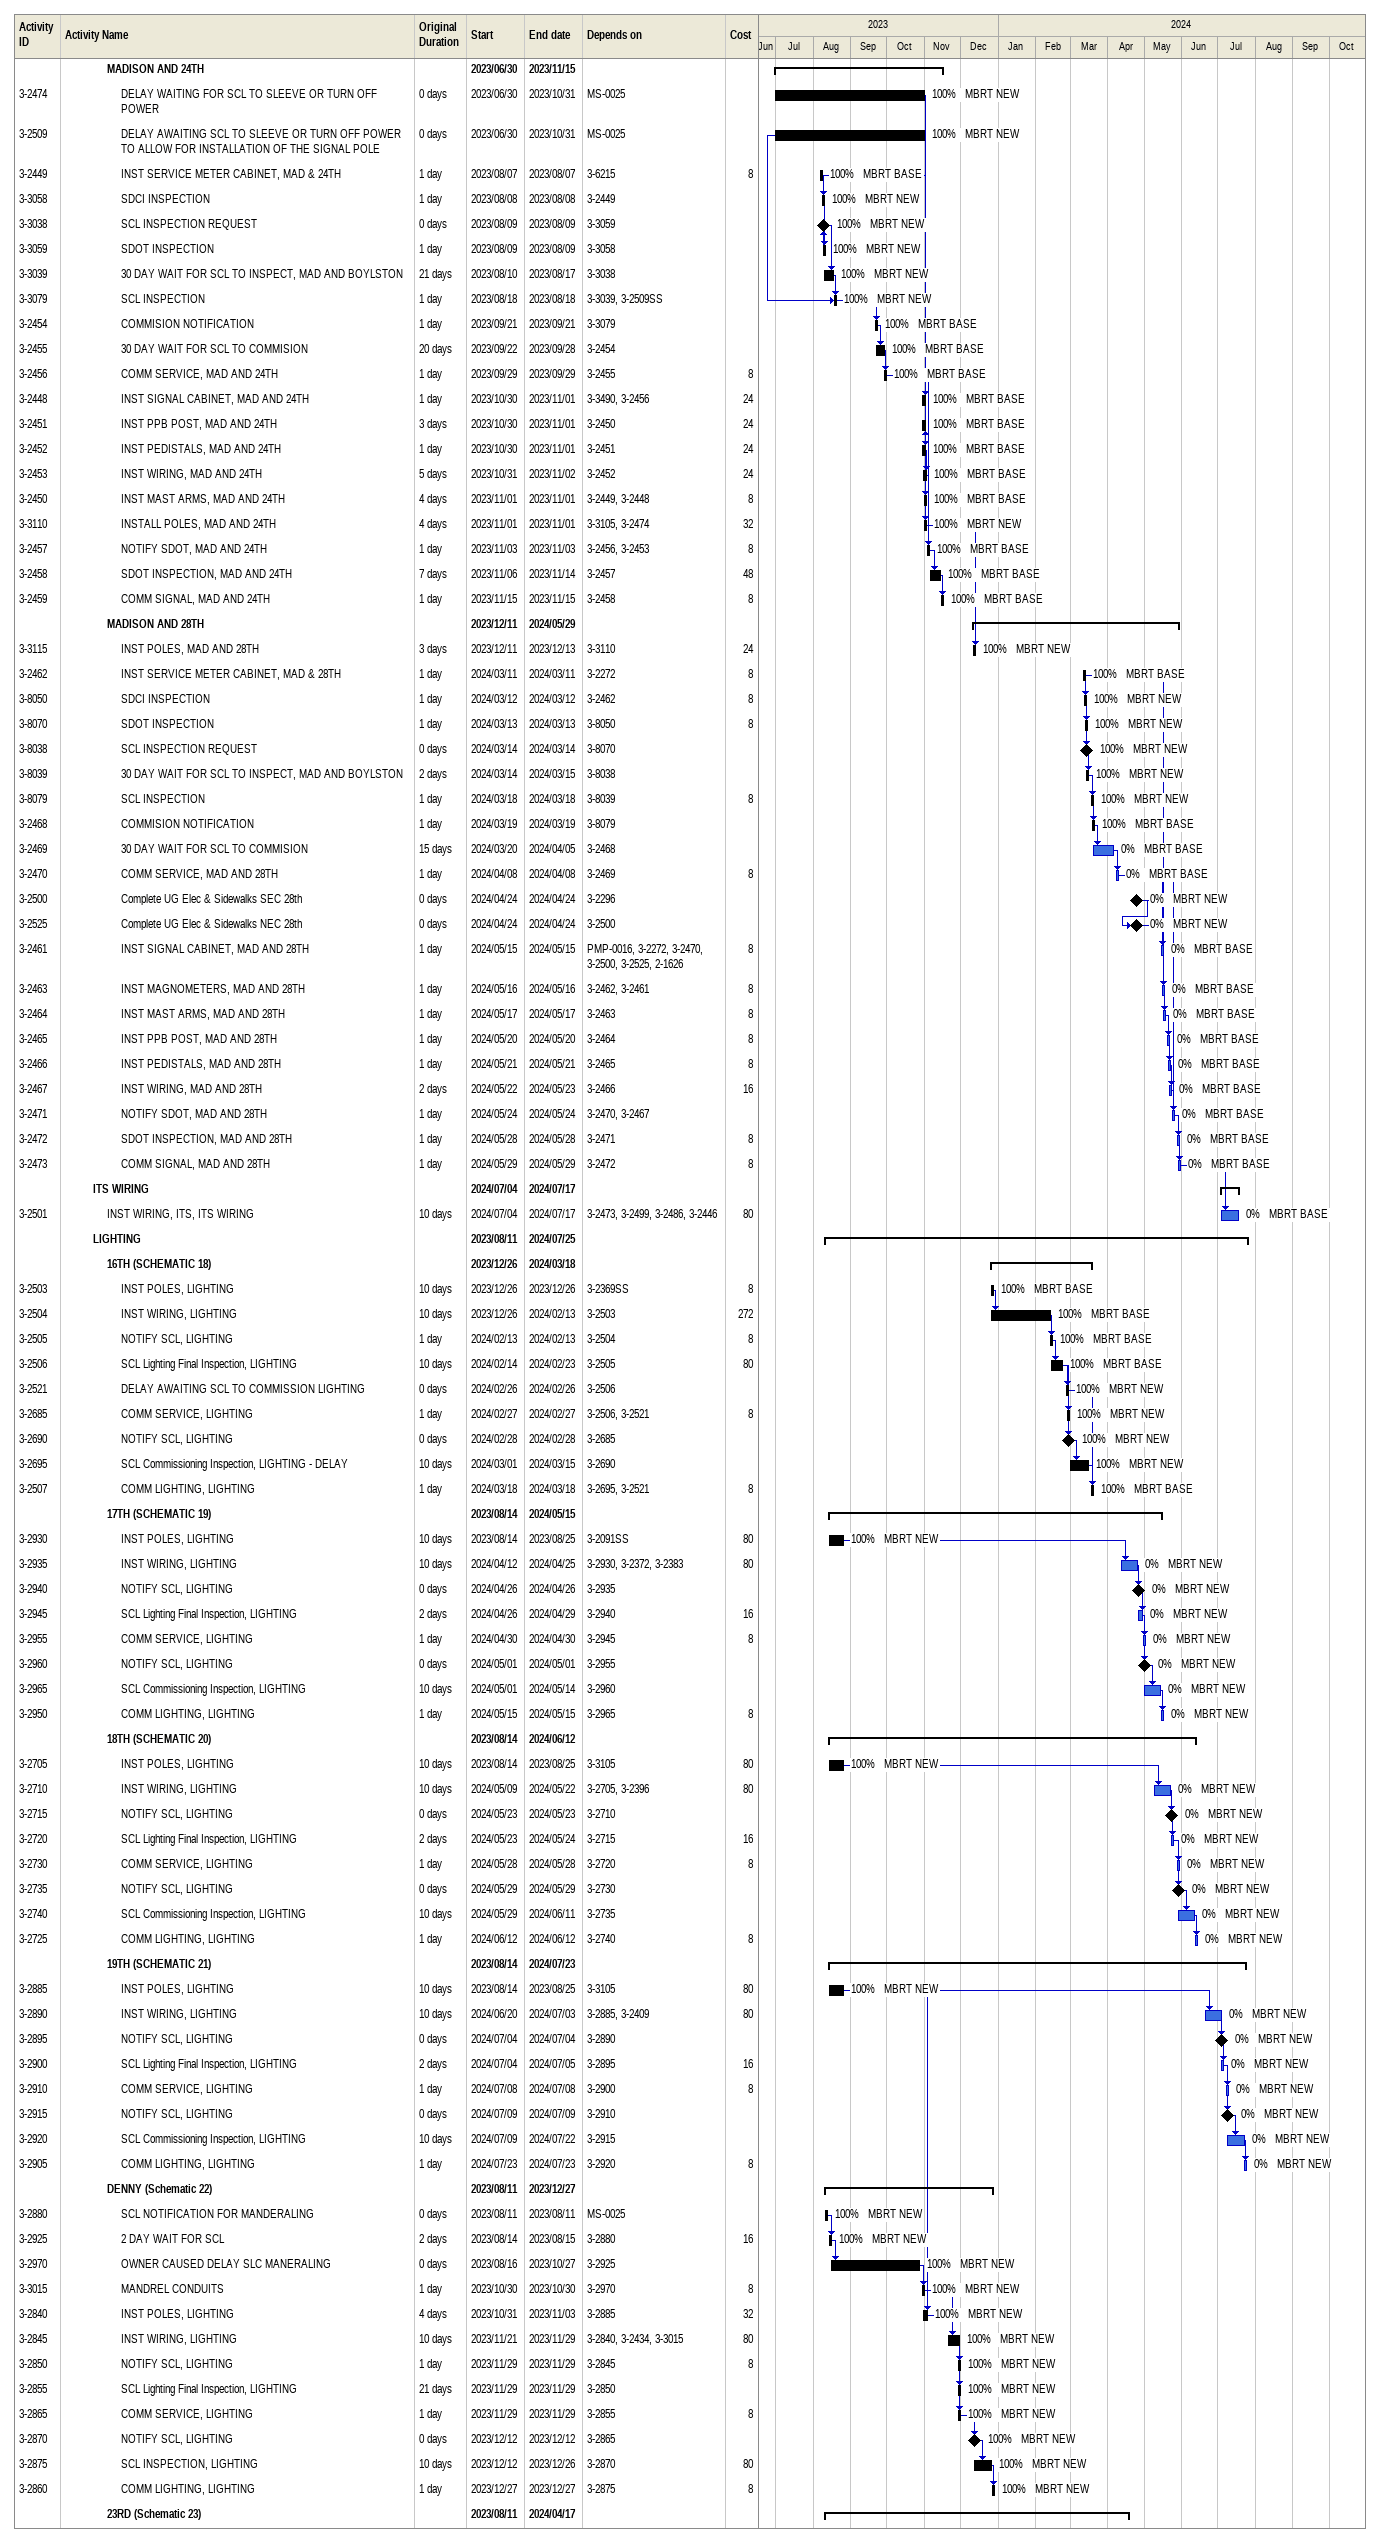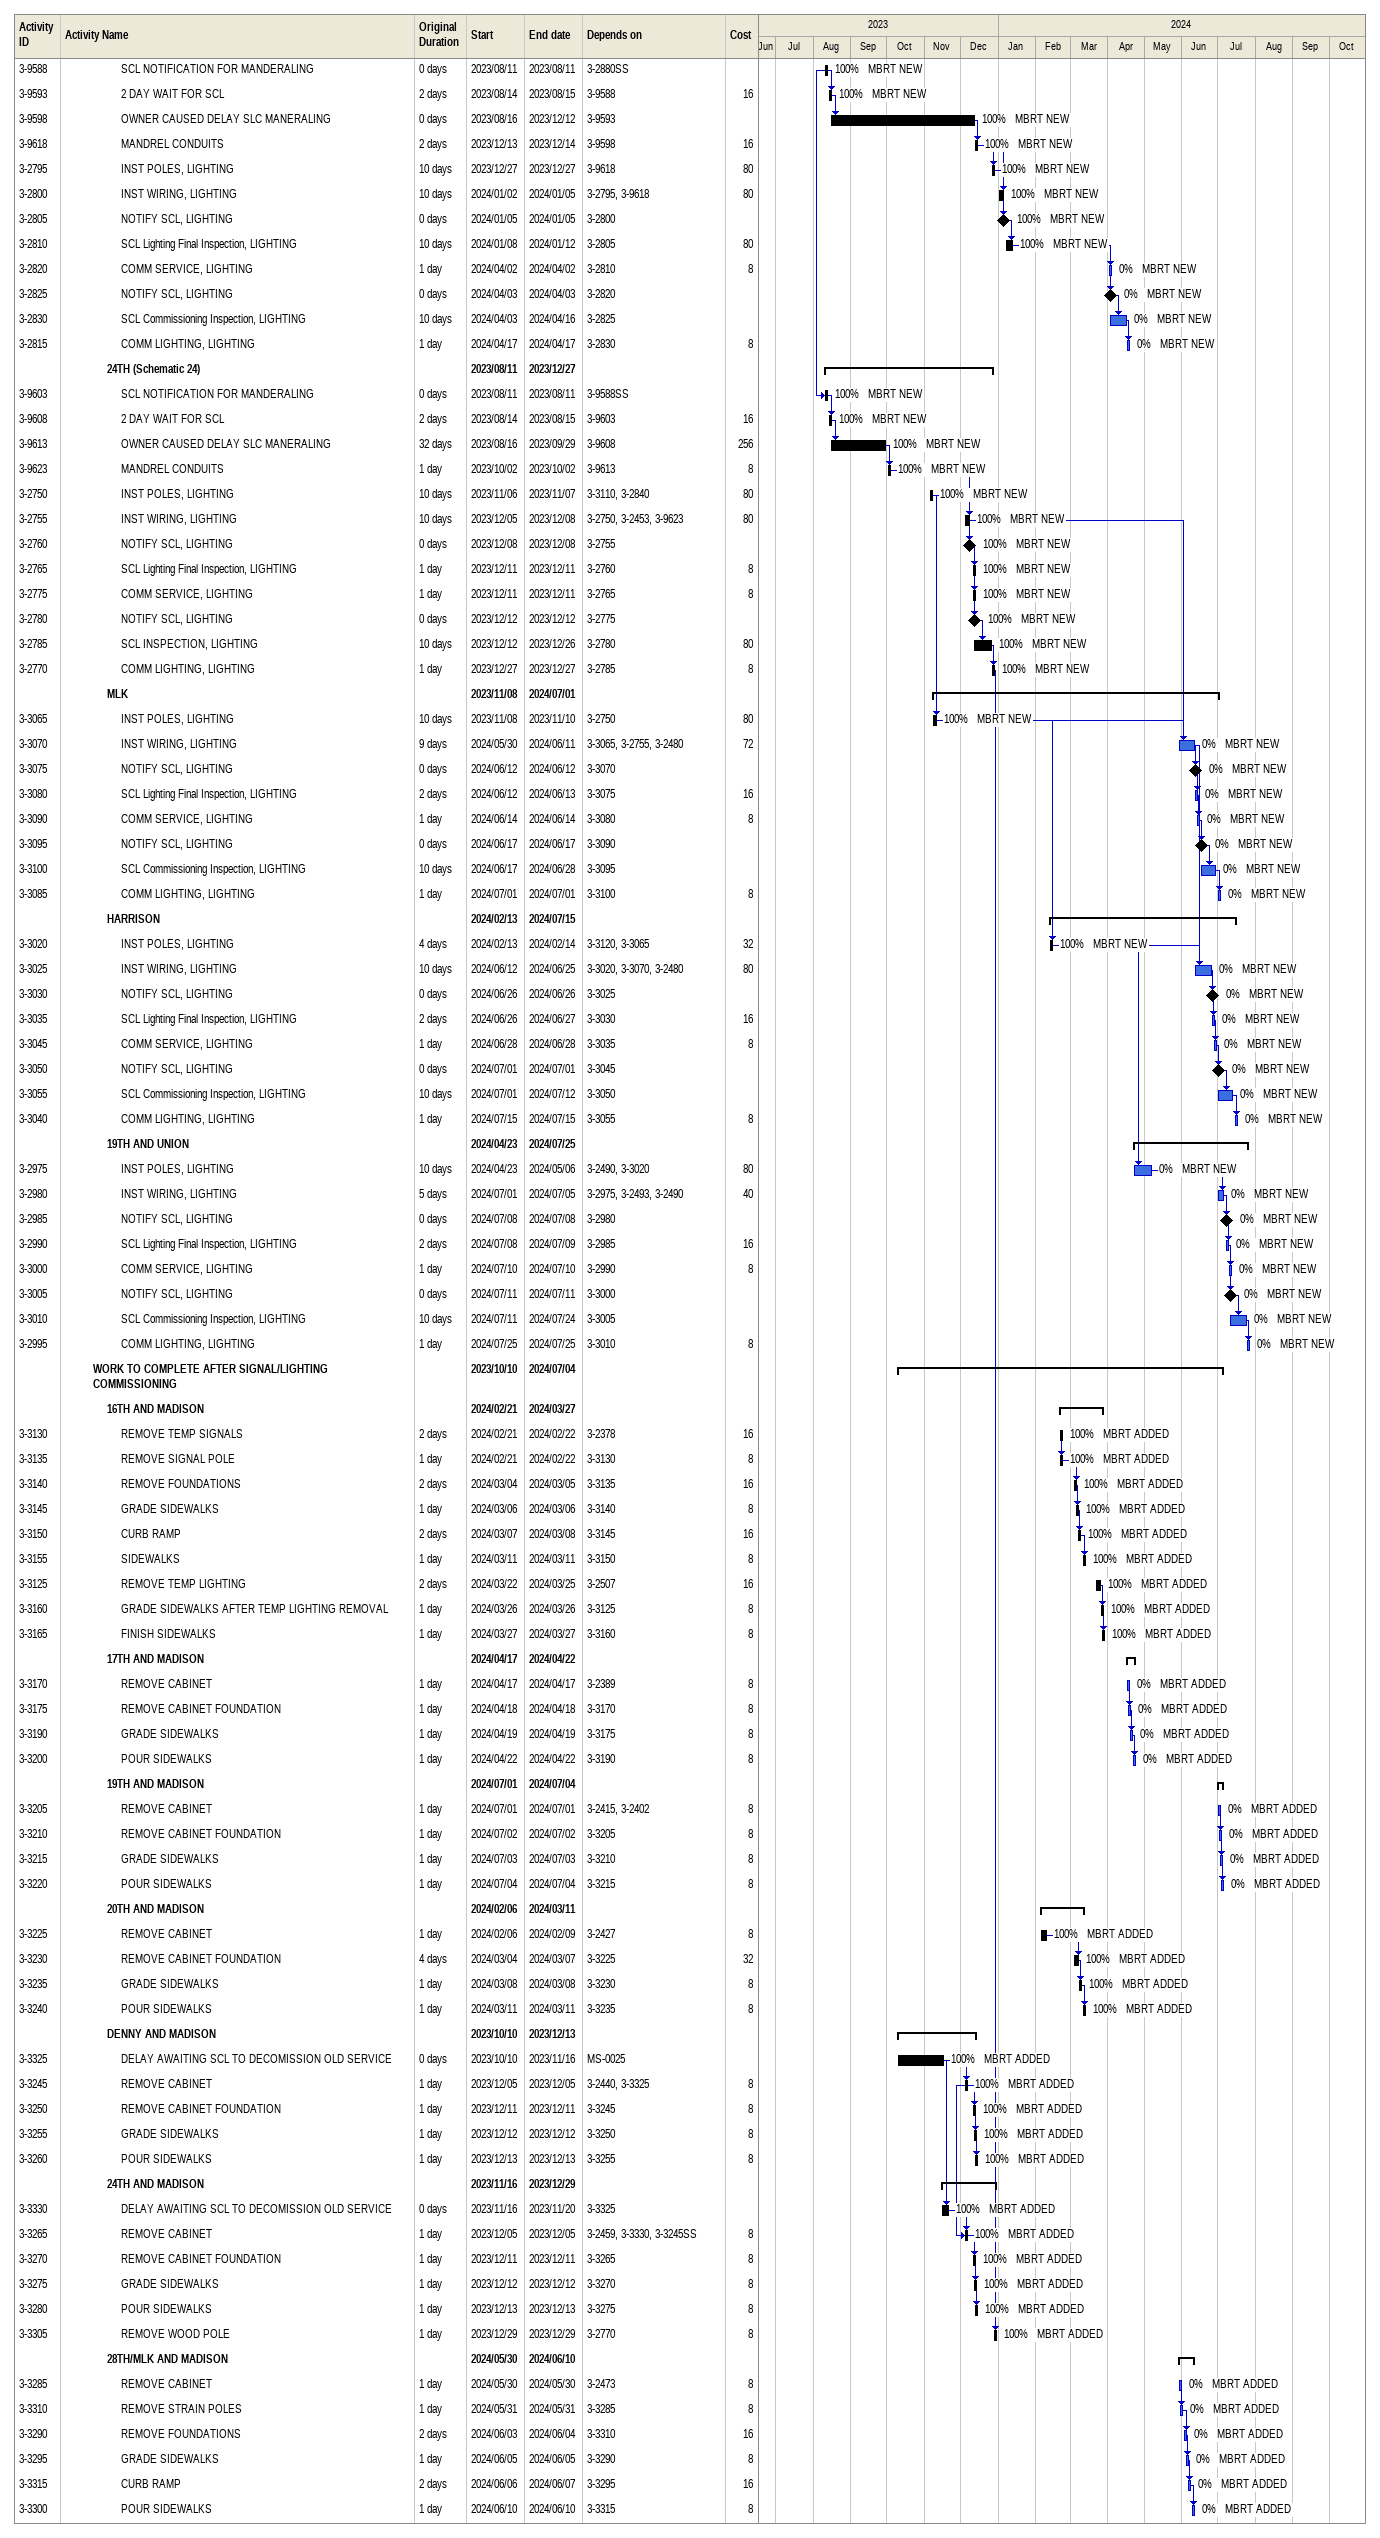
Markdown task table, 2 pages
| ID | Level | Task | Original duration | Start | Finish | Predecessors | Resources | % complete | Cost |
|---|---|---|---|---|---|---|---|---|---|
|  | 4 | **MADISON AND 24TH** |  | 2023-06-30 | 2023-11-15 |  |  |  |  |
| 3-2474 | 5 | DELAY WAITING FOR SCL TO SLEEVE OR TURN OFF POWER | 0d | 2023-06-30 | 2023-10-31 | MS-0025 | MBRT NEW | 100 |  |
| 3-2509 | 5 | DELAY AWAITING SCL TO SLEEVE OR TURN OFF POWER TO ALLOW FOR INSTALLATION OF THE SIGNAL POLE | 0d | 2023-06-30 | 2023-10-31 | MS-0025 | MBRT NEW | 100 |  |
| 3-2449 | 5 | INST SERVICE METER CABINET, MAD & 24TH | 1d | 2023-08-07 | 2023-08-07 | 3-6215 | MBRT BASE | 100 | 8 |
| 3-3058 | 5 | SDCI INSPECTION | 1d | 2023-08-08 | 2023-08-08 | 3-2449 | MBRT NEW | 100 |  |
| 3-3038 | 5 | SCL INSPECTION REQUEST | 0d | 2023-08-09 | 2023-08-09 | 3-3059 | MBRT NEW | 100 |  |
| 3-3059 | 5 | SDOT INSPECTION | 1d | 2023-08-09 | 2023-08-09 | 3-3058 | MBRT NEW | 100 |  |
| 3-3039 | 5 | 30 DAY WAIT FOR SCL TO INSPECT, MAD AND BOYLSTON | 21d | 2023-08-10 | 2023-08-17 | 3-3038 | MBRT NEW | 100 |  |
| 3-3079 | 5 | SCL INSPECTION | 1d | 2023-08-18 | 2023-08-18 | 3-3039, 3-2509SS | MBRT NEW | 100 |  |
| 3-2454 | 5 | COMMISION NOTIFICATION | 1d | 2023-09-21 | 2023-09-21 | 3-3079 | MBRT BASE | 100 |  |
| 3-2455 | 5 | 30 DAY WAIT FOR SCL TO COMMISION | 20d | 2023-09-22 | 2023-09-28 | 3-2454 | MBRT BASE | 100 |  |
| 3-2456 | 5 | COMM SERVICE, MAD AND 24TH | 1d | 2023-09-29 | 2023-09-29 | 3-2455 | MBRT BASE | 100 | 8 |
| 3-2448 | 5 | INST SIGNAL CABINET, MAD AND 24TH | 1d | 2023-10-30 | 2023-11-01 | 3-3490, 3-2456 | MBRT BASE | 100 | 24 |
| 3-2451 | 5 | INST PPB POST, MAD AND 24TH | 3d | 2023-10-30 | 2023-11-01 | 3-2450 | MBRT BASE | 100 | 24 |
| 3-2452 | 5 | INST PEDISTALS, MAD AND 24TH | 1d | 2023-10-30 | 2023-11-01 | 3-2451 | MBRT BASE | 100 | 24 |
| 3-2453 | 5 | INST WIRING, MAD AND 24TH | 5d | 2023-10-31 | 2023-11-02 | 3-2452 | MBRT BASE | 100 | 24 |
| 3-2450 | 5 | INST MAST ARMS, MAD AND 24TH | 4d | 2023-11-01 | 2023-11-01 | 3-2449, 3-2448 | MBRT BASE | 100 | 8 |
| 3-3110 | 5 | INSTALL POLES, MAD AND 24TH | 4d | 2023-11-01 | 2023-11-01 | 3-3105, 3-2474 | MBRT NEW | 100 | 32 |
| 3-2457 | 5 | NOTIFY SDOT, MAD AND 24TH | 1d | 2023-11-03 | 2023-11-03 | 3-2456, 3-2453 | MBRT BASE | 100 | 8 |
| 3-2458 | 5 | SDOT INSPECTION, MAD AND 24TH | 7d | 2023-11-06 | 2023-11-14 | 3-2457 | MBRT BASE | 100 | 48 |
| 3-2459 | 5 | COMM SIGNAL, MAD AND 24TH | 1d | 2023-11-15 | 2023-11-15 | 3-2458 | MBRT BASE | 100 | 8 |
|  | 4 | **MADISON AND 28TH** |  | 2023-12-11 | 2024-05-29 |  |  |  |  |
| 3-3115 | 5 | INST POLES, MAD AND 28TH | 3d | 2023-12-11 | 2023-12-13 | 3-3110 | MBRT NEW | 100 | 24 |
| 3-2462 | 5 | INST SERVICE METER CABINET, MAD & 28TH | 1d | 2024-03-11 | 2024-03-11 | 3-2272 | MBRT BASE | 100 | 8 |
| 3-8050 | 5 | SDCI INSPECTION | 1d | 2024-03-12 | 2024-03-12 | 3-2462 | MBRT NEW | 100 | 8 |
| 3-8070 | 5 | SDOT INSPECTION | 1d | 2024-03-13 | 2024-03-13 | 3-8050 | MBRT NEW | 100 | 8 |
| 3-8038 | 5 | SCL INSPECTION REQUEST | 0d | 2024-03-14 | 2024-03-14 | 3-8070 | MBRT NEW | 100 |  |
| 3-8039 | 5 | 30 DAY WAIT FOR SCL TO INSPECT, MAD AND BOYLSTON | 2d | 2024-03-14 | 2024-03-15 | 3-8038 | MBRT NEW | 100 |  |
| 3-8079 | 5 | SCL INSPECTION | 1d | 2024-03-18 | 2024-03-18 | 3-8039 | MBRT NEW | 100 | 8 |
| 3-2468 | 5 | COMMISION NOTIFICATION | 1d | 2024-03-19 | 2024-03-19 | 3-8079 | MBRT BASE | 100 |  |
| 3-2469 | 5 | 30 DAY WAIT FOR SCL TO COMMISION | 15d | 2024-03-20 | 2024-04-05 | 3-2468 | MBRT BASE | 0 |  |
| 3-2470 | 5 | COMM SERVICE, MAD AND 28TH | 1d | 2024-04-08 | 2024-04-08 | 3-2469 | MBRT BASE | 0 | 8 |
| 3-2500 | 5 | Complete UG Elec & Sidewalks SEC 28th | 0d | 2024-04-24 | 2024-04-24 | 3-2296 | MBRT NEW | 0 |  |
| 3-2525 | 5 | Complete UG Elec & Sidewalks NEC 28th | 0d | 2024-04-24 | 2024-04-24 | 3-2500 | MBRT NEW | 0 |  |
| 3-2461 | 5 | INST SIGNAL CABINET, MAD AND 28TH | 1d | 2024-05-15 | 2024-05-15 | PMP-0016, 3-2272, 3-2470, 3-2500, 3-2525, 2-1626 | MBRT BASE | 0 | 8 |
| 3-2463 | 5 | INST MAGNOMETERS, MAD AND 28TH | 1d | 2024-05-16 | 2024-05-16 | 3-2462, 3-2461 | MBRT BASE | 0 | 8 |
| 3-2464 | 5 | INST MAST ARMS, MAD AND 28TH | 1d | 2024-05-17 | 2024-05-17 | 3-2463 | MBRT BASE | 0 | 8 |
| 3-2465 | 5 | INST PPB POST, MAD AND 28TH | 1d | 2024-05-20 | 2024-05-20 | 3-2464 | MBRT BASE | 0 | 8 |
| 3-2466 | 5 | INST PEDISTALS, MAD AND 28TH | 1d | 2024-05-21 | 2024-05-21 | 3-2465 | MBRT BASE | 0 | 8 |
| 3-2467 | 5 | INST WIRING, MAD AND 28TH | 2d | 2024-05-22 | 2024-05-23 | 3-2466 | MBRT BASE | 0 | 16 |
| 3-2471 | 5 | NOTIFY SDOT, MAD AND 28TH | 1d | 2024-05-24 | 2024-05-24 | 3-2470, 3-2467 | MBRT BASE | 0 |  |
| 3-2472 | 5 | SDOT INSPECTION, MAD AND 28TH | 1d | 2024-05-28 | 2024-05-28 | 3-2471 | MBRT BASE | 0 | 8 |
| 3-2473 | 5 | COMM SIGNAL, MAD AND 28TH | 1d | 2024-05-29 | 2024-05-29 | 3-2472 | MBRT BASE | 0 | 8 |
|  | 3 | **ITS WIRING** |  | 2024-07-04 | 2024-07-17 |  |  |  |  |
| 3-2501 | 4 | INST WIRING, ITS, ITS WIRING | 10d | 2024-07-04 | 2024-07-17 | 3-2473, 3-2499, 3-2486, 3-2446 | MBRT BASE | 0 | 80 |
|  | 3 | **LIGHTING** |  | 2023-08-11 | 2024-07-25 |  |  |  |  |
|  | 4 | **16TH (SCHEMATIC 18)** |  | 2023-12-26 | 2024-03-18 |  |  |  |  |
| 3-2503 | 5 | INST POLES, LIGHTING | 10d | 2023-12-26 | 2023-12-26 | 3-2369SS | MBRT BASE | 100 | 8 |
| 3-2504 | 5 | INST WIRING, LIGHTING | 10d | 2023-12-26 | 2024-02-13 | 3-2503 | MBRT BASE | 100 | 272 |
| 3-2505 | 5 | NOTIFY SCL, LIGHTING | 1d | 2024-02-13 | 2024-02-13 | 3-2504 | MBRT BASE | 100 | 8 |
| 3-2506 | 5 | SCL Lighting Final Inspection, LIGHTING | 10d | 2024-02-14 | 2024-02-23 | 3-2505 | MBRT BASE | 100 | 80 |
| 3-2521 | 5 | DELAY AWAITING SCL TO COMMISSION LIGHTING | 0d | 2024-02-26 | 2024-02-26 | 3-2506 | MBRT NEW | 100 |  |
| 3-2685 | 5 | COMM SERVICE, LIGHTING | 1d | 2024-02-27 | 2024-02-27 | 3-2506, 3-2521 | MBRT NEW | 100 | 8 |
| 3-2690 | 5 | NOTIFY SCL, LIGHTING | 0d | 2024-02-28 | 2024-02-28 | 3-2685 | MBRT NEW | 100 |  |
| 3-2695 | 5 | SCL Commissioning Inspection, LIGHTING - DELAY | 10d | 2024-03-01 | 2024-03-15 | 3-2690 | MBRT NEW | 100 |  |
| 3-2507 | 5 | COMM LIGHTING, LIGHTING | 1d | 2024-03-18 | 2024-03-18 | 3-2695, 3-2521 | MBRT BASE | 100 | 8 |
|  | 4 | **17TH (SCHEMATIC 19)** |  | 2023-08-14 | 2024-05-15 |  |  |  |  |
| 3-2930 | 5 | INST POLES, LIGHTING | 10d | 2023-08-14 | 2023-08-25 | 3-2091SS | MBRT NEW | 100 | 80 |
| 3-2935 | 5 | INST WIRING, LIGHTING | 10d | 2024-04-12 | 2024-04-25 | 3-2930, 3-2372, 3-2383 | MBRT NEW | 0 | 80 |
| 3-2940 | 5 | NOTIFY SCL, LIGHTING | 0d | 2024-04-26 | 2024-04-26 | 3-2935 | MBRT NEW | 0 |  |
| 3-2945 | 5 | SCL Lighting Final Inspection, LIGHTING | 2d | 2024-04-26 | 2024-04-29 | 3-2940 | MBRT NEW | 0 | 16 |
| 3-2955 | 5 | COMM SERVICE, LIGHTING | 1d | 2024-04-30 | 2024-04-30 | 3-2945 | MBRT NEW | 0 | 8 |
| 3-2960 | 5 | NOTIFY SCL, LIGHTING | 0d | 2024-05-01 | 2024-05-01 | 3-2955 | MBRT NEW | 0 |  |
| 3-2965 | 5 | SCL Commissioning Inspection, LIGHTING | 10d | 2024-05-01 | 2024-05-14 | 3-2960 | MBRT NEW | 0 |  |
| 3-2950 | 5 | COMM LIGHTING, LIGHTING | 1d | 2024-05-15 | 2024-05-15 | 3-2965 | MBRT NEW | 0 | 8 |
|  | 4 | **18TH (SCHEMATIC 20)** |  | 2023-08-14 | 2024-06-12 |  |  |  |  |
| 3-2705 | 5 | INST POLES, LIGHTING | 10d | 2023-08-14 | 2023-08-25 | 3-3105 | MBRT NEW | 100 | 80 |
| 3-2710 | 5 | INST WIRING, LIGHTING | 10d | 2024-05-09 | 2024-05-22 | 3-2705, 3-2396 | MBRT NEW | 0 | 80 |
| 3-2715 | 5 | NOTIFY SCL, LIGHTING | 0d | 2024-05-23 | 2024-05-23 | 3-2710 | MBRT NEW | 0 |  |
| 3-2720 | 5 | SCL Lighting Final Inspection, LIGHTING | 2d | 2024-05-23 | 2024-05-24 | 3-2715 | MBRT NEW | 0 | 16 |
| 3-2730 | 5 | COMM SERVICE, LIGHTING | 1d | 2024-05-28 | 2024-05-28 | 3-2720 | MBRT NEW | 0 | 8 |
| 3-2735 | 5 | NOTIFY SCL, LIGHTING | 0d | 2024-05-29 | 2024-05-29 | 3-2730 | MBRT NEW | 0 |  |
| 3-2740 | 5 | SCL Commissioning Inspection, LIGHTING | 10d | 2024-05-29 | 2024-06-11 | 3-2735 | MBRT NEW | 0 |  |
| 3-2725 | 5 | COMM LIGHTING, LIGHTING | 1d | 2024-06-12 | 2024-06-12 | 3-2740 | MBRT NEW | 0 | 8 |
|  | 4 | **19TH (SCHEMATIC 21)** |  | 2023-08-14 | 2024-07-23 |  |  |  |  |
| 3-2885 | 5 | INST POLES, LIGHTING | 10d | 2023-08-14 | 2023-08-25 | 3-3105 | MBRT NEW | 100 | 80 |
| 3-2890 | 5 | INST WIRING, LIGHTING | 10d | 2024-06-20 | 2024-07-03 | 3-2885, 3-2409 | MBRT NEW | 0 | 80 |
| 3-2895 | 5 | NOTIFY SCL, LIGHTING | 0d | 2024-07-04 | 2024-07-04 | 3-2890 | MBRT NEW | 0 |  |
| 3-2900 | 5 | SCL Lighting Final Inspection, LIGHTING | 2d | 2024-07-04 | 2024-07-05 | 3-2895 | MBRT NEW | 0 | 16 |
| 3-2910 | 5 | COMM SERVICE, LIGHTING | 1d | 2024-07-08 | 2024-07-08 | 3-2900 | MBRT NEW | 0 | 8 |
| 3-2915 | 5 | NOTIFY SCL, LIGHTING | 0d | 2024-07-09 | 2024-07-09 | 3-2910 | MBRT NEW | 0 |  |
| 3-2920 | 5 | SCL Commissioning Inspection, LIGHTING | 10d | 2024-07-09 | 2024-07-22 | 3-2915 | MBRT NEW | 0 |  |
| 3-2905 | 5 | COMM LIGHTING, LIGHTING | 1d | 2024-07-23 | 2024-07-23 | 3-2920 | MBRT NEW | 0 | 8 |
|  | 4 | **DENNY (Schematic 22)** |  | 2023-08-11 | 2023-12-27 |  |  |  |  |
| 3-2880 | 5 | SCL NOTIFICATION FOR MANDERALING | 0d | 2023-08-11 | 2023-08-11 | MS-0025 | MBRT NEW | 100 |  |
| 3-2925 | 5 | 2 DAY WAIT FOR SCL | 2d | 2023-08-14 | 2023-08-15 | 3-2880 | MBRT NEW | 100 | 16 |
| 3-2970 | 5 | OWNER CAUSED DELAY SLC MANERALING | 0d | 2023-08-16 | 2023-10-27 | 3-2925 | MBRT NEW | 100 |  |
| 3-3015 | 5 | MANDREL CONDUITS | 1d | 2023-10-30 | 2023-10-30 | 3-2970 | MBRT NEW | 100 | 8 |
| 3-2840 | 5 | INST POLES, LIGHTING | 4d | 2023-10-31 | 2023-11-03 | 3-2885 | MBRT NEW | 100 | 32 |
| 3-2845 | 5 | INST WIRING, LIGHTING | 10d | 2023-11-21 | 2023-11-29 | 3-2840, 3-2434, 3-3015 | MBRT NEW | 100 | 80 |
| 3-2850 | 5 | NOTIFY SCL, LIGHTING | 1d | 2023-11-29 | 2023-11-29 | 3-2845 | MBRT NEW | 100 | 8 |
| 3-2855 | 5 | SCL Lighting Final Inspection, LIGHTING | 21d | 2023-11-29 | 2023-11-29 | 3-2850 | MBRT NEW | 100 |  |
| 3-2865 | 5 | COMM SERVICE, LIGHTING | 1d | 2023-11-29 | 2023-11-29 | 3-2855 | MBRT NEW | 100 | 8 |
| 3-2870 | 5 | NOTIFY SCL, LIGHTING | 0d | 2023-12-12 | 2023-12-12 | 3-2865 | MBRT NEW | 100 |  |
| 3-2875 | 5 | SCL INSPECTION, LIGHTING | 10d | 2023-12-12 | 2023-12-26 | 3-2870 | MBRT NEW | 100 | 80 |
| 3-2860 | 5 | COMM LIGHTING, LIGHTING | 1d | 2023-12-27 | 2023-12-27 | 3-2875 | MBRT NEW | 100 | 8 |
|  | 4 | **23RD (Schematic 23)** |  | 2023-08-11 | 2024-04-17 |  |  |  |  |
| 3-9588 | 5 | SCL NOTIFICATION FOR MANDERALING | 0d | 2023-08-11 | 2023-08-11 | 3-2880SS | MBRT NEW | 100 |  |
| 3-9593 | 5 | 2 DAY WAIT FOR SCL | 2d | 2023-08-14 | 2023-08-15 | 3-9588 | MBRT NEW | 100 | 16 |
| 3-9598 | 5 | OWNER CAUSED DELAY SLC MANERALING | 0d | 2023-08-16 | 2023-12-12 | 3-9593 | MBRT NEW | 100 |  |
| 3-9618 | 5 | MANDREL CONDUITS | 2d | 2023-12-13 | 2023-12-14 | 3-9598 | MBRT NEW | 100 | 16 |
| 3-2795 | 5 | INST POLES, LIGHTING | 10d | 2023-12-27 | 2023-12-27 | 3-9618 | MBRT NEW | 100 | 80 |
| 3-2800 | 5 | INST WIRING, LIGHTING | 10d | 2024-01-02 | 2024-01-05 | 3-2795, 3-9618 | MBRT NEW | 100 | 80 |
| 3-2805 | 5 | NOTIFY SCL, LIGHTING | 0d | 2024-01-05 | 2024-01-05 | 3-2800 | MBRT NEW | 100 |  |
| 3-2810 | 5 | SCL Lighting Final Inspection, LIGHTING | 10d | 2024-01-08 | 2024-01-12 | 3-2805 | MBRT NEW | 100 | 80 |
| 3-2820 | 5 | COMM SERVICE, LIGHTING | 1d | 2024-04-02 | 2024-04-02 | 3-2810 | MBRT NEW | 0 | 8 |
| 3-2825 | 5 | NOTIFY SCL, LIGHTING | 0d | 2024-04-03 | 2024-04-03 | 3-2820 | MBRT NEW | 0 |  |
| 3-2830 | 5 | SCL Commissioning Inspection, LIGHTING | 10d | 2024-04-03 | 2024-04-16 | 3-2825 | MBRT NEW | 0 |  |
| 3-2815 | 5 | COMM LIGHTING, LIGHTING | 1d | 2024-04-17 | 2024-04-17 | 3-2830 | MBRT NEW | 0 | 8 |
|  | 4 | **24TH (Schematic 24)** |  | 2023-08-11 | 2023-12-27 |  |  |  |  |
| 3-9603 | 5 | SCL NOTIFICATION FOR MANDERALING | 0d | 2023-08-11 | 2023-08-11 | 3-9588SS | MBRT NEW | 100 |  |
| 3-9608 | 5 | 2 DAY WAIT FOR SCL | 2d | 2023-08-14 | 2023-08-15 | 3-9603 | MBRT NEW | 100 | 16 |
| 3-9613 | 5 | OWNER CAUSED DELAY SLC MANERALING | 32d | 2023-08-16 | 2023-09-29 | 3-9608 | MBRT NEW | 100 | 256 |
| 3-9623 | 5 | MANDREL CONDUITS | 1d | 2023-10-02 | 2023-10-02 | 3-9613 | MBRT NEW | 100 | 8 |
| 3-2750 | 5 | INST POLES, LIGHTING | 10d | 2023-11-06 | 2023-11-07 | 3-3110, 3-2840 | MBRT NEW | 100 | 80 |
| 3-2755 | 5 | INST WIRING, LIGHTING | 10d | 2023-12-05 | 2023-12-08 | 3-2750, 3-2453, 3-9623 | MBRT NEW | 100 | 80 |
| 3-2760 | 5 | NOTIFY SCL, LIGHTING | 0d | 2023-12-08 | 2023-12-08 | 3-2755 | MBRT NEW | 100 |  |
| 3-2765 | 5 | SCL Lighting Final Inspection, LIGHTING | 1d | 2023-12-11 | 2023-12-11 | 3-2760 | MBRT NEW | 100 | 8 |
| 3-2775 | 5 | COMM SERVICE, LIGHTING | 1d | 2023-12-11 | 2023-12-11 | 3-2765 | MBRT NEW | 100 | 8 |
| 3-2780 | 5 | NOTIFY SCL, LIGHTING | 0d | 2023-12-12 | 2023-12-12 | 3-2775 | MBRT NEW | 100 |  |
| 3-2785 | 5 | SCL INSPECTION, LIGHTING | 10d | 2023-12-12 | 2023-12-26 | 3-2780 | MBRT NEW | 100 | 80 |
| 3-2770 | 5 | COMM LIGHTING, LIGHTING | 1d | 2023-12-27 | 2023-12-27 | 3-2785 | MBRT NEW | 100 | 8 |
|  | 4 | **MLK** |  | 2023-11-08 | 2024-07-01 |  |  |  |  |
| 3-3065 | 5 | INST POLES, LIGHTING | 10d | 2023-11-08 | 2023-11-10 | 3-2750 | MBRT NEW | 100 | 80 |
| 3-3070 | 5 | INST WIRING, LIGHTING | 9d | 2024-05-30 | 2024-06-11 | 3-3065, 3-2755, 3-2480 | MBRT NEW | 0 | 72 |
| 3-3075 | 5 | NOTIFY SCL, LIGHTING | 0d | 2024-06-12 | 2024-06-12 | 3-3070 | MBRT NEW | 0 |  |
| 3-3080 | 5 | SCL Lighting Final Inspection, LIGHTING | 2d | 2024-06-12 | 2024-06-13 | 3-3075 | MBRT NEW | 0 | 16 |
| 3-3090 | 5 | COMM SERVICE, LIGHTING | 1d | 2024-06-14 | 2024-06-14 | 3-3080 | MBRT NEW | 0 | 8 |
| 3-3095 | 5 | NOTIFY SCL, LIGHTING | 0d | 2024-06-17 | 2024-06-17 | 3-3090 | MBRT NEW | 0 |  |
| 3-3100 | 5 | SCL Commissioning Inspection, LIGHTING | 10d | 2024-06-17 | 2024-06-28 | 3-3095 | MBRT NEW | 0 |  |
| 3-3085 | 5 | COMM LIGHTING, LIGHTING | 1d | 2024-07-01 | 2024-07-01 | 3-3100 | MBRT NEW | 0 | 8 |
|  | 4 | **HARRISON** |  | 2024-02-13 | 2024-07-15 |  |  |  |  |
| 3-3020 | 5 | INST POLES, LIGHTING | 4d | 2024-02-13 | 2024-02-14 | 3-3120, 3-3065 | MBRT NEW | 100 | 32 |
| 3-3025 | 5 | INST WIRING, LIGHTING | 10d | 2024-06-12 | 2024-06-25 | 3-3020, 3-3070, 3-2480 | MBRT NEW | 0 | 80 |
| 3-3030 | 5 | NOTIFY SCL, LIGHTING | 0d | 2024-06-26 | 2024-06-26 | 3-3025 | MBRT NEW | 0 |  |
| 3-3035 | 5 | SCL Lighting Final Inspection, LIGHTING | 2d | 2024-06-26 | 2024-06-27 | 3-3030 | MBRT NEW | 0 | 16 |
| 3-3045 | 5 | COMM SERVICE, LIGHTING | 1d | 2024-06-28 | 2024-06-28 | 3-3035 | MBRT NEW | 0 | 8 |
| 3-3050 | 5 | NOTIFY SCL, LIGHTING | 0d | 2024-07-01 | 2024-07-01 | 3-3045 | MBRT NEW | 0 |  |
| 3-3055 | 5 | SCL Commissioning Inspection, LIGHTING | 10d | 2024-07-01 | 2024-07-12 | 3-3050 | MBRT NEW | 0 |  |
| 3-3040 | 5 | COMM LIGHTING, LIGHTING | 1d | 2024-07-15 | 2024-07-15 | 3-3055 | MBRT NEW | 0 | 8 |
|  | 4 | **19TH AND UNION** |  | 2024-04-23 | 2024-07-25 |  |  |  |  |
| 3-2975 | 5 | INST POLES, LIGHTING | 10d | 2024-04-23 | 2024-05-06 | 3-2490, 3-3020 | MBRT NEW | 0 | 80 |
| 3-2980 | 5 | INST WIRING, LIGHTING | 5d | 2024-07-01 | 2024-07-05 | 3-2975, 3-2493, 3-2490 | MBRT NEW | 0 | 40 |
| 3-2985 | 5 | NOTIFY SCL, LIGHTING | 0d | 2024-07-08 | 2024-07-08 | 3-2980 | MBRT NEW | 0 |  |
| 3-2990 | 5 | SCL Lighting Final Inspection, LIGHTING | 2d | 2024-07-08 | 2024-07-09 | 3-2985 | MBRT NEW | 0 | 16 |
| 3-3000 | 5 | COMM SERVICE, LIGHTING | 1d | 2024-07-10 | 2024-07-10 | 3-2990 | MBRT NEW | 0 | 8 |
| 3-3005 | 5 | NOTIFY SCL, LIGHTING | 0d | 2024-07-11 | 2024-07-11 | 3-3000 | MBRT NEW | 0 |  |
| 3-3010 | 5 | SCL Commissioning Inspection, LIGHTING | 10d | 2024-07-11 | 2024-07-24 | 3-3005 | MBRT NEW | 0 |  |
| 3-2995 | 5 | COMM LIGHTING, LIGHTING | 1d | 2024-07-25 | 2024-07-25 | 3-3010 | MBRT NEW | 0 | 8 |
|  | 3 | **WORK TO COMPLETE AFTER SIGNAL/LIGHTING COMMISSIONING** |  | 2023-10-10 | 2024-07-04 |  |  |  |  |
|  | 4 | **16TH AND MADISON** |  | 2024-02-21 | 2024-03-27 |  |  |  |  |
| 3-3130 | 5 | REMOVE TEMP SIGNALS | 2d | 2024-02-21 | 2024-02-22 | 3-2378 | MBRT ADDED | 100 | 16 |
| 3-3135 | 5 | REMOVE SIGNAL POLE | 1d | 2024-02-21 | 2024-02-22 | 3-3130 | MBRT ADDED | 100 | 8 |
| 3-3140 | 5 | REMOVE FOUNDATIONS | 2d | 2024-03-04 | 2024-03-05 | 3-3135 | MBRT ADDED | 100 | 16 |
| 3-3145 | 5 | GRADE SIDEWALKS | 1d | 2024-03-06 | 2024-03-06 | 3-3140 | MBRT ADDED | 100 | 8 |
| 3-3150 | 5 | CURB RAMP | 2d | 2024-03-07 | 2024-03-08 | 3-3145 | MBRT ADDED | 100 | 16 |
| 3-3155 | 5 | SIDEWALKS | 1d | 2024-03-11 | 2024-03-11 | 3-3150 | MBRT ADDED | 100 | 8 |
| 3-3125 | 5 | REMOVE TEMP LIGHTING | 2d | 2024-03-22 | 2024-03-25 | 3-2507 | MBRT ADDED | 100 | 16 |
| 3-3160 | 5 | GRADE SIDEWALKS AFTER TEMP LIGHTING REMOVAL | 1d | 2024-03-26 | 2024-03-26 | 3-3125 | MBRT ADDED | 100 | 8 |
| 3-3165 | 5 | FINISH SIDEWALKS | 1d | 2024-03-27 | 2024-03-27 | 3-3160 | MBRT ADDED | 100 | 8 |
|  | 4 | **17TH AND MADISON** |  | 2024-04-17 | 2024-04-22 |  |  |  |  |
| 3-3170 | 5 | REMOVE CABINET | 1d | 2024-04-17 | 2024-04-17 | 3-2389 | MBRT ADDED | 0 | 8 |
| 3-3175 | 5 | REMOVE CABINET FOUNDATION | 1d | 2024-04-18 | 2024-04-18 | 3-3170 | MBRT ADDED | 0 | 8 |
| 3-3190 | 5 | GRADE SIDEWALKS | 1d | 2024-04-19 | 2024-04-19 | 3-3175 | MBRT ADDED | 0 | 8 |
| 3-3200 | 5 | POUR SIDEWALKS | 1d | 2024-04-22 | 2024-04-22 | 3-3190 | MBRT ADDED | 0 | 8 |
|  | 4 | **19TH AND MADISON** |  | 2024-07-01 | 2024-07-04 |  |  |  |  |
| 3-3205 | 5 | REMOVE CABINET | 1d | 2024-07-01 | 2024-07-01 | 3-2415, 3-2402 | MBRT ADDED | 0 | 8 |
| 3-3210 | 5 | REMOVE CABINET FOUNDATION | 1d | 2024-07-02 | 2024-07-02 | 3-3205 | MBRT ADDED | 0 | 8 |
| 3-3215 | 5 | GRADE SIDEWALKS | 1d | 2024-07-03 | 2024-07-03 | 3-3210 | MBRT ADDED | 0 | 8 |
| 3-3220 | 5 | POUR SIDEWALKS | 1d | 2024-07-04 | 2024-07-04 | 3-3215 | MBRT ADDED | 0 | 8 |
|  | 4 | **20TH AND MADISON** |  | 2024-02-06 | 2024-03-11 |  |  |  |  |
| 3-3225 | 5 | REMOVE CABINET | 1d | 2024-02-06 | 2024-02-09 | 3-2427 | MBRT ADDED | 100 | 8 |
| 3-3230 | 5 | REMOVE CABINET FOUNDATION | 4d | 2024-03-04 | 2024-03-07 | 3-3225 | MBRT ADDED | 100 | 32 |
| 3-3235 | 5 | GRADE SIDEWALKS | 1d | 2024-03-08 | 2024-03-08 | 3-3230 | MBRT ADDED | 100 | 8 |
| 3-3240 | 5 | POUR SIDEWALKS | 1d | 2024-03-11 | 2024-03-11 | 3-3235 | MBRT ADDED | 100 | 8 |
|  | 4 | **DENNY AND MADISON** |  | 2023-10-10 | 2023-12-13 |  |  |  |  |
| 3-3325 | 5 | DELAY AWAITING SCL TO DECOMISSION OLD SERVICE | 0d | 2023-10-10 | 2023-11-16 | MS-0025 | MBRT ADDED | 100 |  |
| 3-3245 | 5 | REMOVE CABINET | 1d | 2023-12-05 | 2023-12-05 | 3-2440, 3-3325 | MBRT ADDED | 100 | 8 |
| 3-3250 | 5 | REMOVE CABINET FOUNDATION | 1d | 2023-12-11 | 2023-12-11 | 3-3245 | MBRT ADDED | 100 | 8 |
| 3-3255 | 5 | GRADE SIDEWALKS | 1d | 2023-12-12 | 2023-12-12 | 3-3250 | MBRT ADDED | 100 | 8 |
| 3-3260 | 5 | POUR SIDEWALKS | 1d | 2023-12-13 | 2023-12-13 | 3-3255 | MBRT ADDED | 100 | 8 |
|  | 4 | **24TH AND MADISON** |  | 2023-11-16 | 2023-12-29 |  |  |  |  |
| 3-3330 | 5 | DELAY AWAITING SCL TO DECOMISSION OLD SERVICE | 0d | 2023-11-16 | 2023-11-20 | 3-3325 | MBRT ADDED | 100 |  |
| 3-3265 | 5 | REMOVE CABINET | 1d | 2023-12-05 | 2023-12-05 | 3-2459, 3-3330, 3-3245SS | MBRT ADDED | 100 | 8 |
| 3-3270 | 5 | REMOVE CABINET FOUNDATION | 1d | 2023-12-11 | 2023-12-11 | 3-3265 | MBRT ADDED | 100 | 8 |
| 3-3275 | 5 | GRADE SIDEWALKS | 1d | 2023-12-12 | 2023-12-12 | 3-3270 | MBRT ADDED | 100 | 8 |
| 3-3280 | 5 | POUR SIDEWALKS | 1d | 2023-12-13 | 2023-12-13 | 3-3275 | MBRT ADDED | 100 | 8 |
| 3-3305 | 5 | REMOVE WOOD POLE | 1d | 2023-12-29 | 2023-12-29 | 3-2770 | MBRT ADDED | 100 | 8 |
|  | 4 | **28TH/MLK AND MADISON** |  | 2024-05-30 | 2024-06-10 |  |  |  |  |
| 3-3285 | 5 | REMOVE CABINET | 1d | 2024-05-30 | 2024-05-30 | 3-2473 | MBRT ADDED | 0 | 8 |
| 3-3310 | 5 | REMOVE STRAIN POLES | 1d | 2024-05-31 | 2024-05-31 | 3-3285 | MBRT ADDED | 0 | 8 |
| 3-3290 | 5 | REMOVE FOUNDATIONS | 2d | 2024-06-03 | 2024-06-04 | 3-3310 | MBRT ADDED | 0 | 16 |
| 3-3295 | 5 | GRADE SIDEWALKS | 1d | 2024-06-05 | 2024-06-05 | 3-3290 | MBRT ADDED | 0 | 8 |
| 3-3315 | 5 | CURB RAMP | 2d | 2024-06-06 | 2024-06-07 | 3-3295 | MBRT ADDED | 0 | 16 |
| 3-3300 | 5 | POUR SIDEWALKS | 1d | 2024-06-10 | 2024-06-10 | 3-3315 | MBRT ADDED | 0 | 8 |
